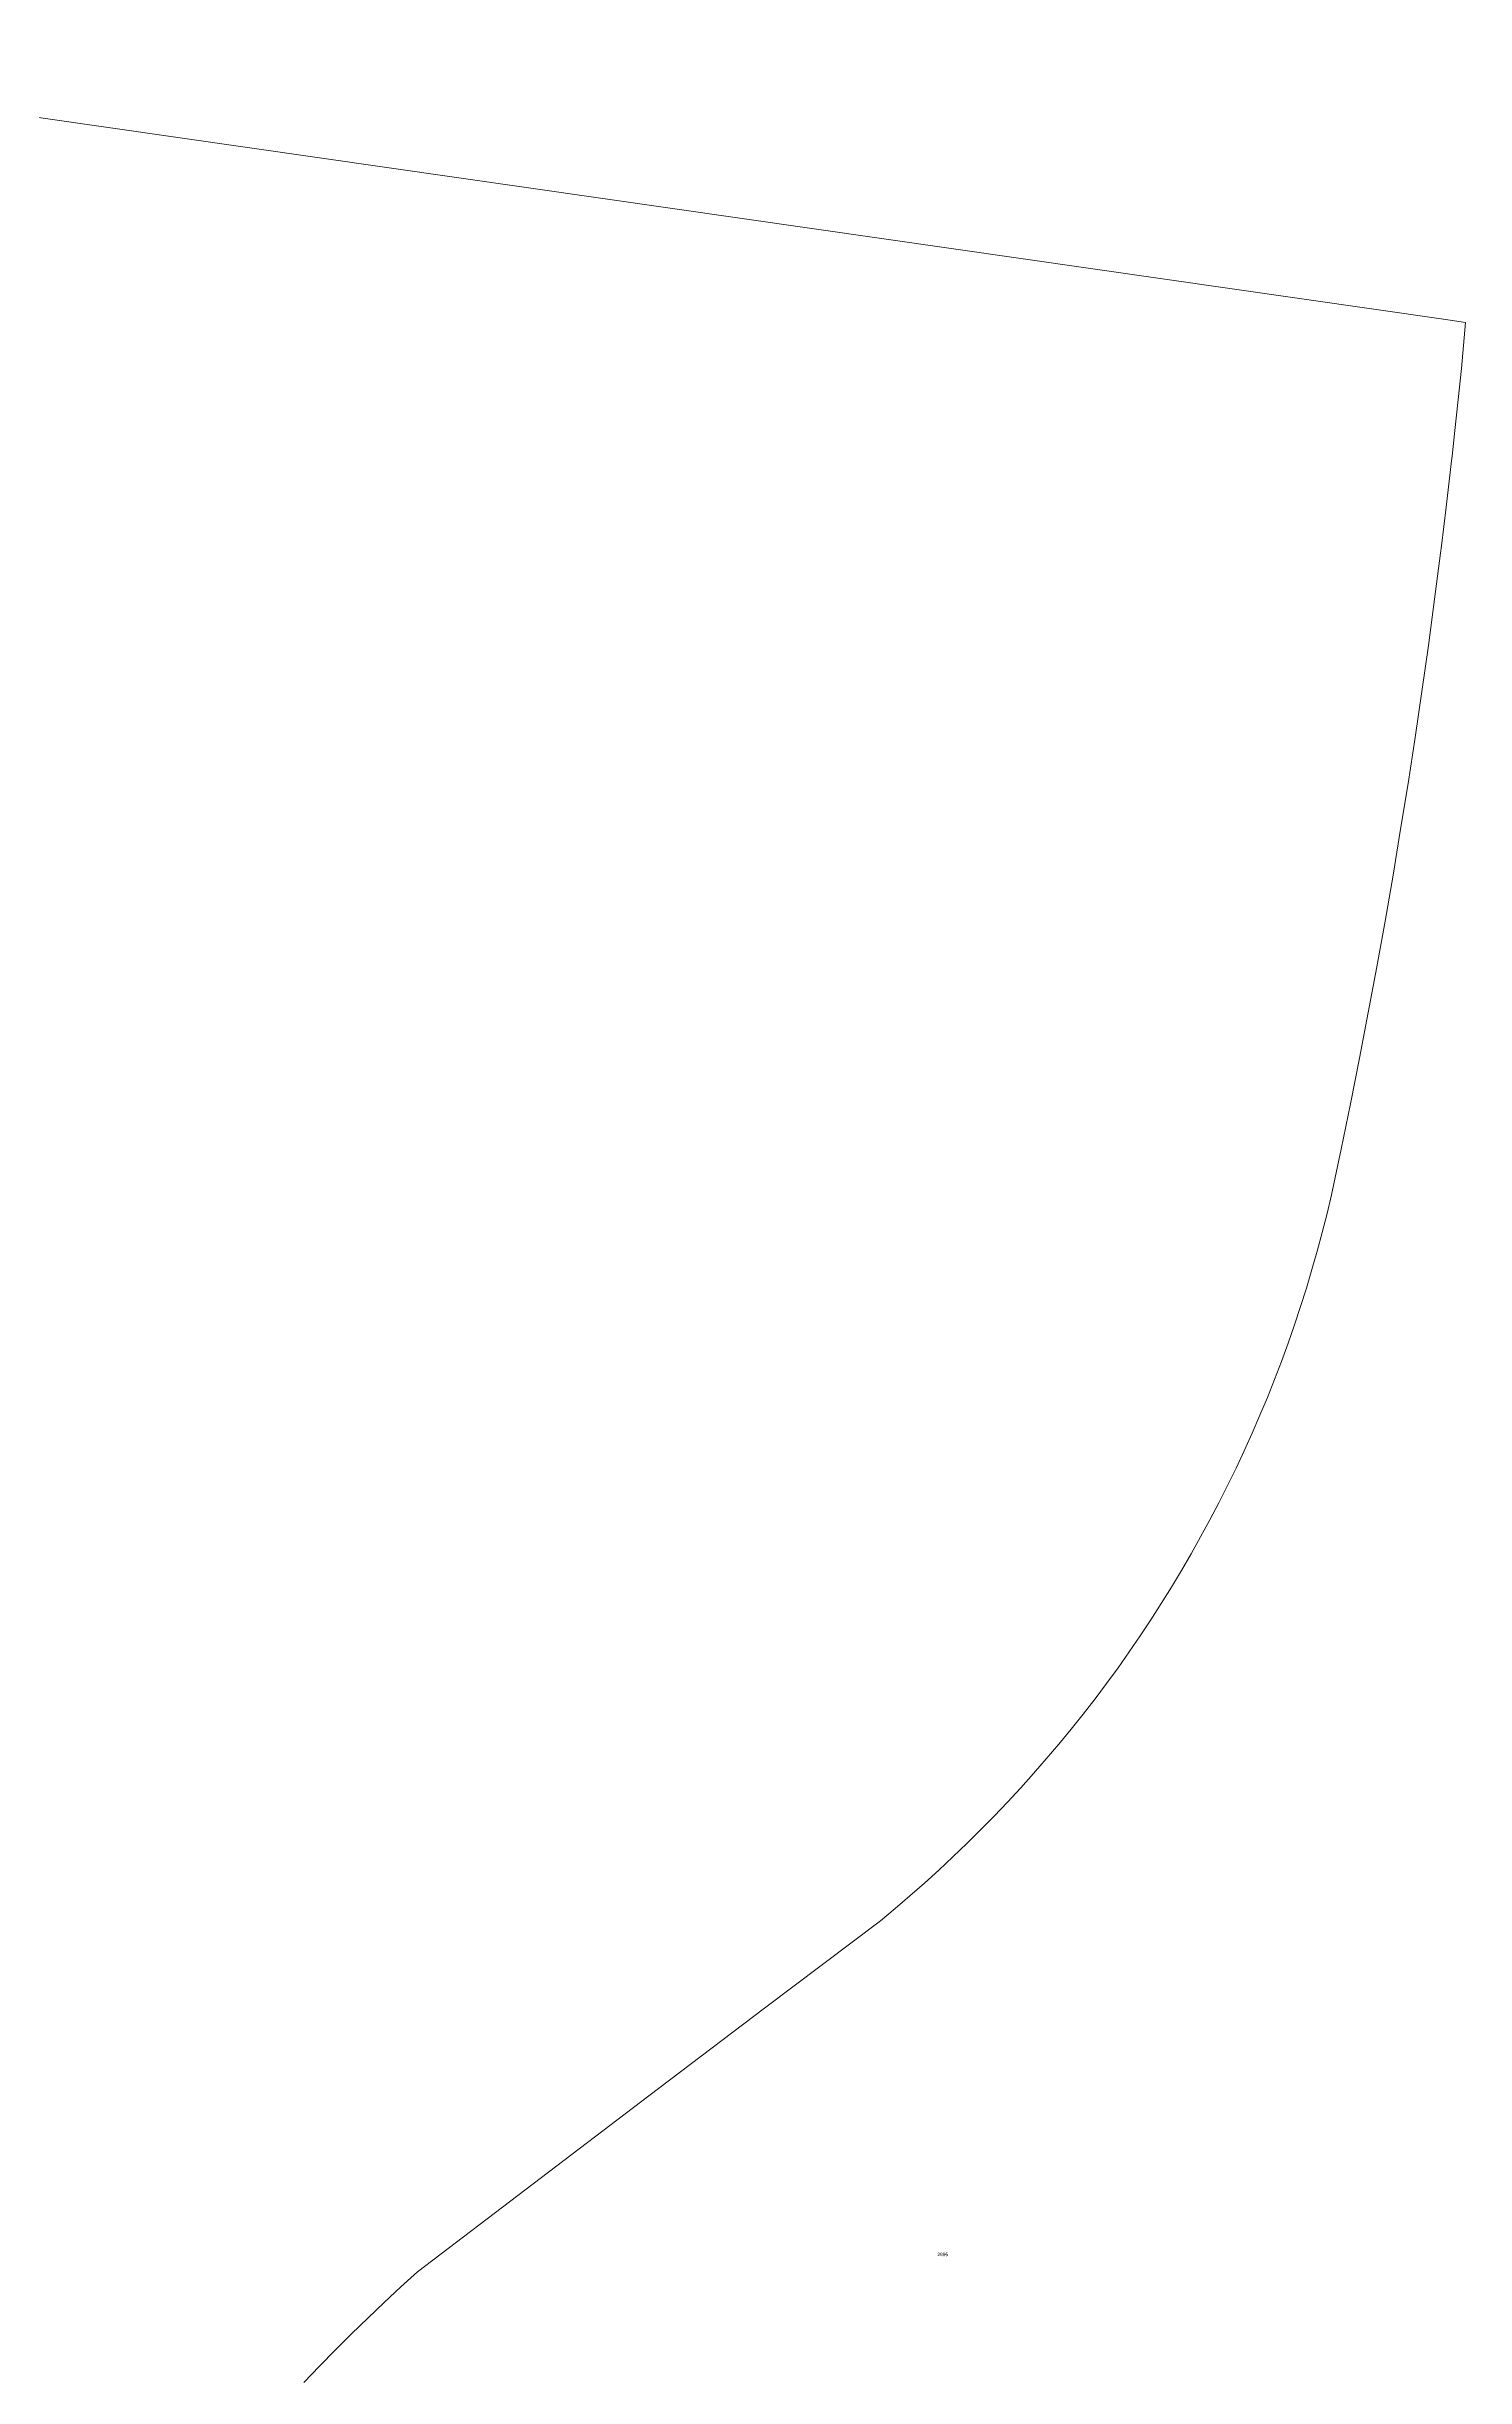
# Model space of a CAD drawing. Header units: metres. Extents: x 275294 to 277468, y 6206436 to 6207766.
# Drawn here: x 277063 to 277468, y 6207101 to 6207766 of the extents above; entities that cross this region are included whole.
import ezdxf

# ---------------------------------------------------------------- set-up
doc = ezdxf.new("R2010")
doc.units = ezdxf.units.M
doc.layers.add('Cadastre Land Parcels_SP_EXT', color=9, linetype='Continuous', lineweight=5)
doc.styles.get("Standard").update_dxf_attribs({"font": 'arial.ttf'})

msp = doc.modelspace()

# ---------------------------------------------------------------- linework, layer by layer
at = {"layer": 'Cadastre Land Parcels_SP_EXT', "linetype": 'Continuous'}
msp.add_lwpolyline([(277136.75, 6207099.27), (277141.22, 6207103.94), (277145.75, 6207108.56), (277150.33, 6207113.13), (277154.97, 6207117.65), (277159.65, 6207122.11), (277164.39, 6207126.51), (277169.19, 6207130.86), (277202.13, 6207155.97), (277235.12, 6207181.02), (277268.15, 6207206.03), (277301.21, 6207230.99), (277305.46, 6207234.51), (277309.66, 6207238.09), (277313.8, 6207241.74), (277317.89, 6207245.44), (277321.93, 6207249.21), (277325.91, 6207253.03), (277329.83, 6207256.91), (277333.7, 6207260.85), (277337.51, 6207264.84), (277341.26, 6207268.89), (277344.95, 6207273), (277348.57, 6207277.16), (277352.14, 6207281.37), (277355.65, 6207285.63), (277359.09, 6207289.94), (277362.47, 6207294.31), (277365.78, 6207298.72), (277369.03, 6207303.18), (277372.21, 6207307.69), (277375.33, 6207312.24), (277378.38, 6207316.84), (277381.36, 6207321.49), (277384.28, 6207326.18), (277387.12, 6207330.91), (277389.89, 6207335.68), (277392.6, 6207340.49), (277395.23, 6207345.34), (277397.79, 6207350.23), (277400.28, 6207355.15), (277402.7, 6207360.12), (277405.05, 6207365.11), (277407.32, 6207370.14), (277409.51, 6207375.2), (277411.64, 6207380.3), (277413.68, 6207385.42), (277415.66, 6207390.58), (277417.55, 6207395.76), (277419.37, 6207400.97), (277421.11, 6207406.21), (277422.78, 6207411.47), (277424.37, 6207416.76), (277425.88, 6207422.06), (277427.31, 6207427.39), (277428.67, 6207432.74), (277429.94, 6207438.11), (277432.69, 6207451.09), (277435.36, 6207464.09), (277437.95, 6207477.1), (277440.45, 6207490.13), (277442.88, 6207503.17), (277445.22, 6207516.23), (277447.49, 6207529.3), (277449.67, 6207542.39), (277451.77, 6207555.49), (277453.79, 6207568.6), (277455.73, 6207581.73), (277457.59, 6207594.86), (277459.36, 6207608.01), (277461.06, 6207621.17), (277461.32, 6207623.29), (277462.67, 6207634.34), (277464.21, 6207647.52), (277464.35, 6207648.81), (277465.16, 6207656.21), (277467.03, 6207673.9), (277468.14, 6207687.03), (277461.87, 6207687.92), (276919.77, 6207765.7)], dxfattribs=at)

# ---------------------------------------------------------------- texts
at = {"layer": 'Cadastre Land Parcels_SP_EXT'}
msp.add_text('2995', height=1, dxfattribs=at).set_placement((277317.46, 6207135.3))

doc.saveas('drawing.dxf')
